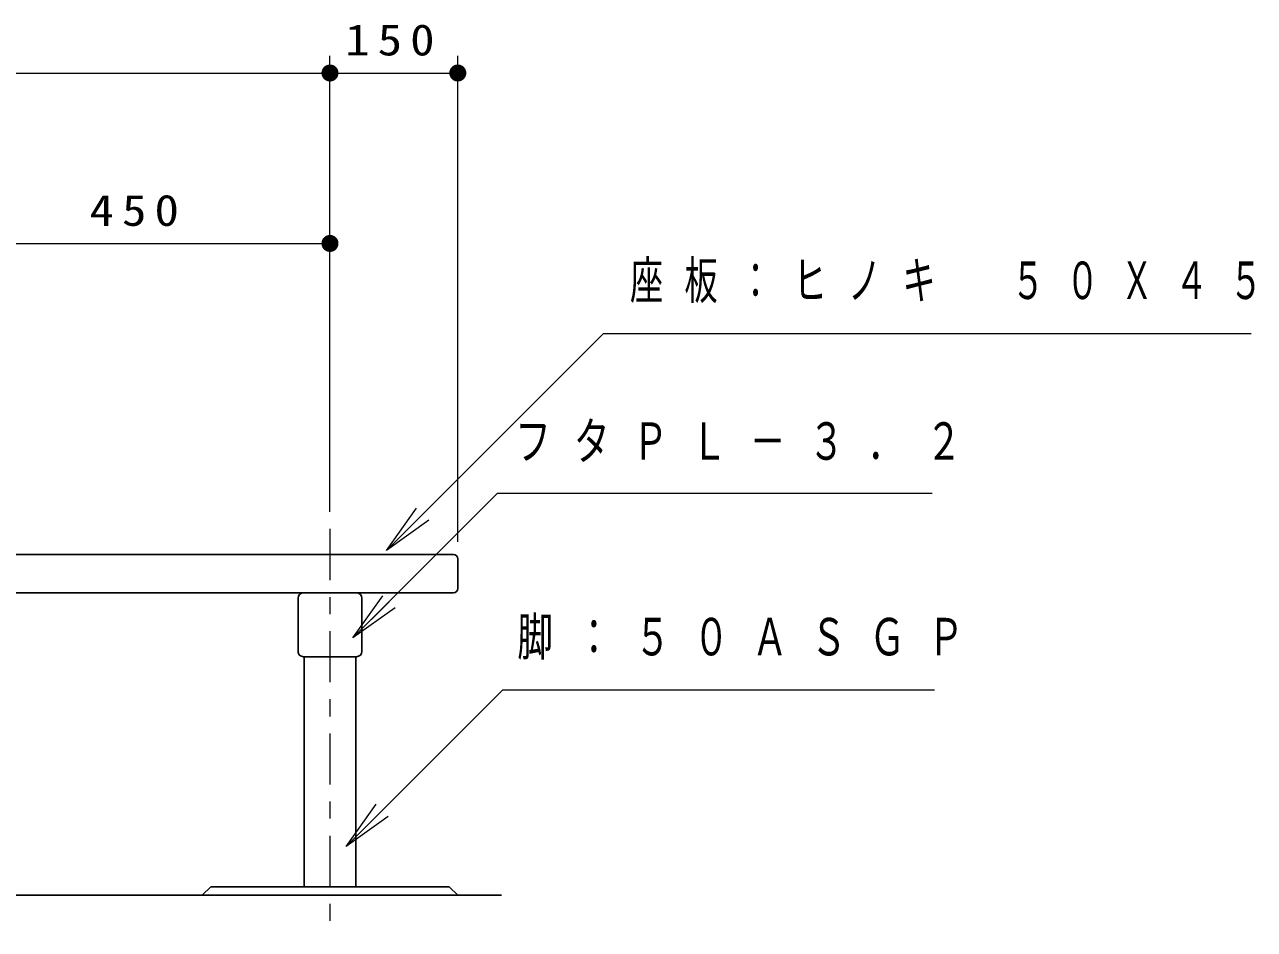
# Model space of a CAD drawing. Units: millimetres on the paper, scale 1:20. Extents: x -360 to 9, y -38 to 355.
# Drawn here: x -280.8 to -208.6, y 117.4 to 170.4 of the extents above; entities that cross this region are included whole.
import ezdxf

# ---------------------------------------------------------------- set-up
doc = ezdxf.new("R2010")
doc.units = ezdxf.units.MM
doc.linetypes.add('USER2', pattern=[6, 3, -1, 1, -1])
doc.layers.add('CLASS1', color=7, linetype='Continuous', lineweight=13)
doc.styles.add('ＭＳ ゴシック', font='')
doc.styles.get('ＭＳ ゴシック').set_extended_font_data('MS Gothic')

# ---------------------------------------------------------------- blocks, each defined once
blk = doc.blocks.new('filled_dot')
at = {"color": 0, "linetype": 'Continuous', "lineweight": -2, "const_width": 1.25}
blk.add_lwpolyline([(-0.625, 0, 1), (0.625, 0, 1)], format="xyb", close=True, dxfattribs=at)

msp = doc.modelspace()

# ---------------------------------------------------------------- linework, layer by layer
at = {"layer": 'CLASS1'}
for p, q in [((-262.836, 141.853), (-262.836, 168.603)), ((-255.336, 140.103), (-255.336, 168.603)), ((-307.836, 167.603), (-262.836, 167.603)), ((-262.836, 167.603), (-255.336, 167.603)), ((-285.336, 157.603), (-262.836, 157.603)), ((-259.519, 139.589), (-257.751, 142.064)), ((-259.519, 139.589), (-257.397, 141.711)), ((-257.044, 141.357), (-259.519, 139.589)), ((-261.493, 134.457), (-259.725, 136.932)), ((-261.493, 134.457), (-259.371, 136.578)), ((-259.018, 136.225), (-261.493, 134.457)), ((-261.887, 122.218), (-260.12, 124.693)), ((-261.887, 122.218), (-259.766, 124.339)), ((-259.413, 123.986), (-261.887, 122.218))]:
    msp.add_line(p, q, dxfattribs=at)
at = {"layer": 'CLASS1', "linetype": 'USER2'}
msp.add_line((-262.836, 140.853), (-262.836, 117.353), dxfattribs=at)
at = {"layer": 'CLASS1', "color": 4, "lineweight": 25}
for p, q in [((-315.086, 139.353), (-255.586, 139.353)), ((-255.336, 139.103), (-255.336, 137.353)), ((-315.086, 137.103), (-255.586, 137.103)), ((-264.711, 136.783), (-264.711, 133.673)), ((-260.961, 136.783), (-260.961, 133.673)), ((-264.391, 133.353), (-261.281, 133.353)), ((-264.349, 133.353), (-264.349, 119.853)), ((-261.324, 133.353), (-261.324, 119.853)), ((-270.336, 119.353), (-269.836, 119.853)), ((-269.836, 119.853), (-255.836, 119.853)), ((-255.836, 119.853), (-255.336, 119.353)), ((-252.769, 119.353), (-300.336, 119.353))]:
    msp.add_line(p, q, dxfattribs=at)
at = {"layer": 'CLASS1'}
for points in [[(-259.519, 139.589), (-246.791, 152.317), (-208.779, 152.317)], [(-261.493, 134.457), (-253.007, 142.942), (-227.491, 142.942)], [(-261.887, 122.218), (-252.695, 131.41), (-227.359, 131.41)]]:
    msp.add_lwpolyline(points, dxfattribs=at)
at = {"layer": 'CLASS1', "color": 4, "lineweight": 25}
for centre, radius, start, end in [((-255.586, 139.103), 0.25, 0, 89.99998), ((-255.586, 137.353), 0.25, 270.00002, 0), ((-264.391, 136.783), 0.32, 89.99998, 179.99996), ((-261.281, 136.783), 0.32, 0, 89.99998), ((-264.391, 133.673), 0.32, 179.99998, 270.00003), ((-261.281, 133.673), 0.32, 270.00002, 0)]:
    msp.add_arc(centre, radius, start, end, dxfattribs=at)

# ---------------------------------------------------------------- block references
at = {"layer": 'CLASS1', "xscale": 0.4, "yscale": 0.4}
msp.add_blockref('filled_dot', (-262.836, 167.603), dxfattribs=at)
at = {"layer": 'CLASS1', "xscale": 0.4, "yscale": 0.4, "rotation": 180}
for p in [(-262.836, 167.603), (-255.336, 167.603), (-262.836, 157.603)]:
    msp.add_blockref('filled_dot', p, dxfattribs=at)

# ---------------------------------------------------------------- texts
at = {"layer": 'CLASS1', "style": 'ＭＳ ゴシック'}
for s, insert, char_height, attachment_point in [('\\T1.33;\\W1.15;150', (-259.086, 168.603), 1.833, 8), ('\\T1.33;\\W1.15;450', (-274.086, 158.603), 1.833, 8), ('\\T1.64;\\W0.65;座板：ヒノキ\u3000５０Ｘ４５', (-245.233, 155.317), 2.199, 4), ('\\T1.64;\\W0.7;フタＰＬ－３．２', (-251.971, 145.942), 2.199, 4), ('\\T1.64;\\W0.7;脚：５０ＡＳＧＰ', (-251.845, 134.41), 2.199, 4)]:
    msp.add_mtext(s, dxfattribs=dict(at, insert=insert, char_height=char_height, attachment_point=attachment_point))

doc.saveas('drawing.dxf')
